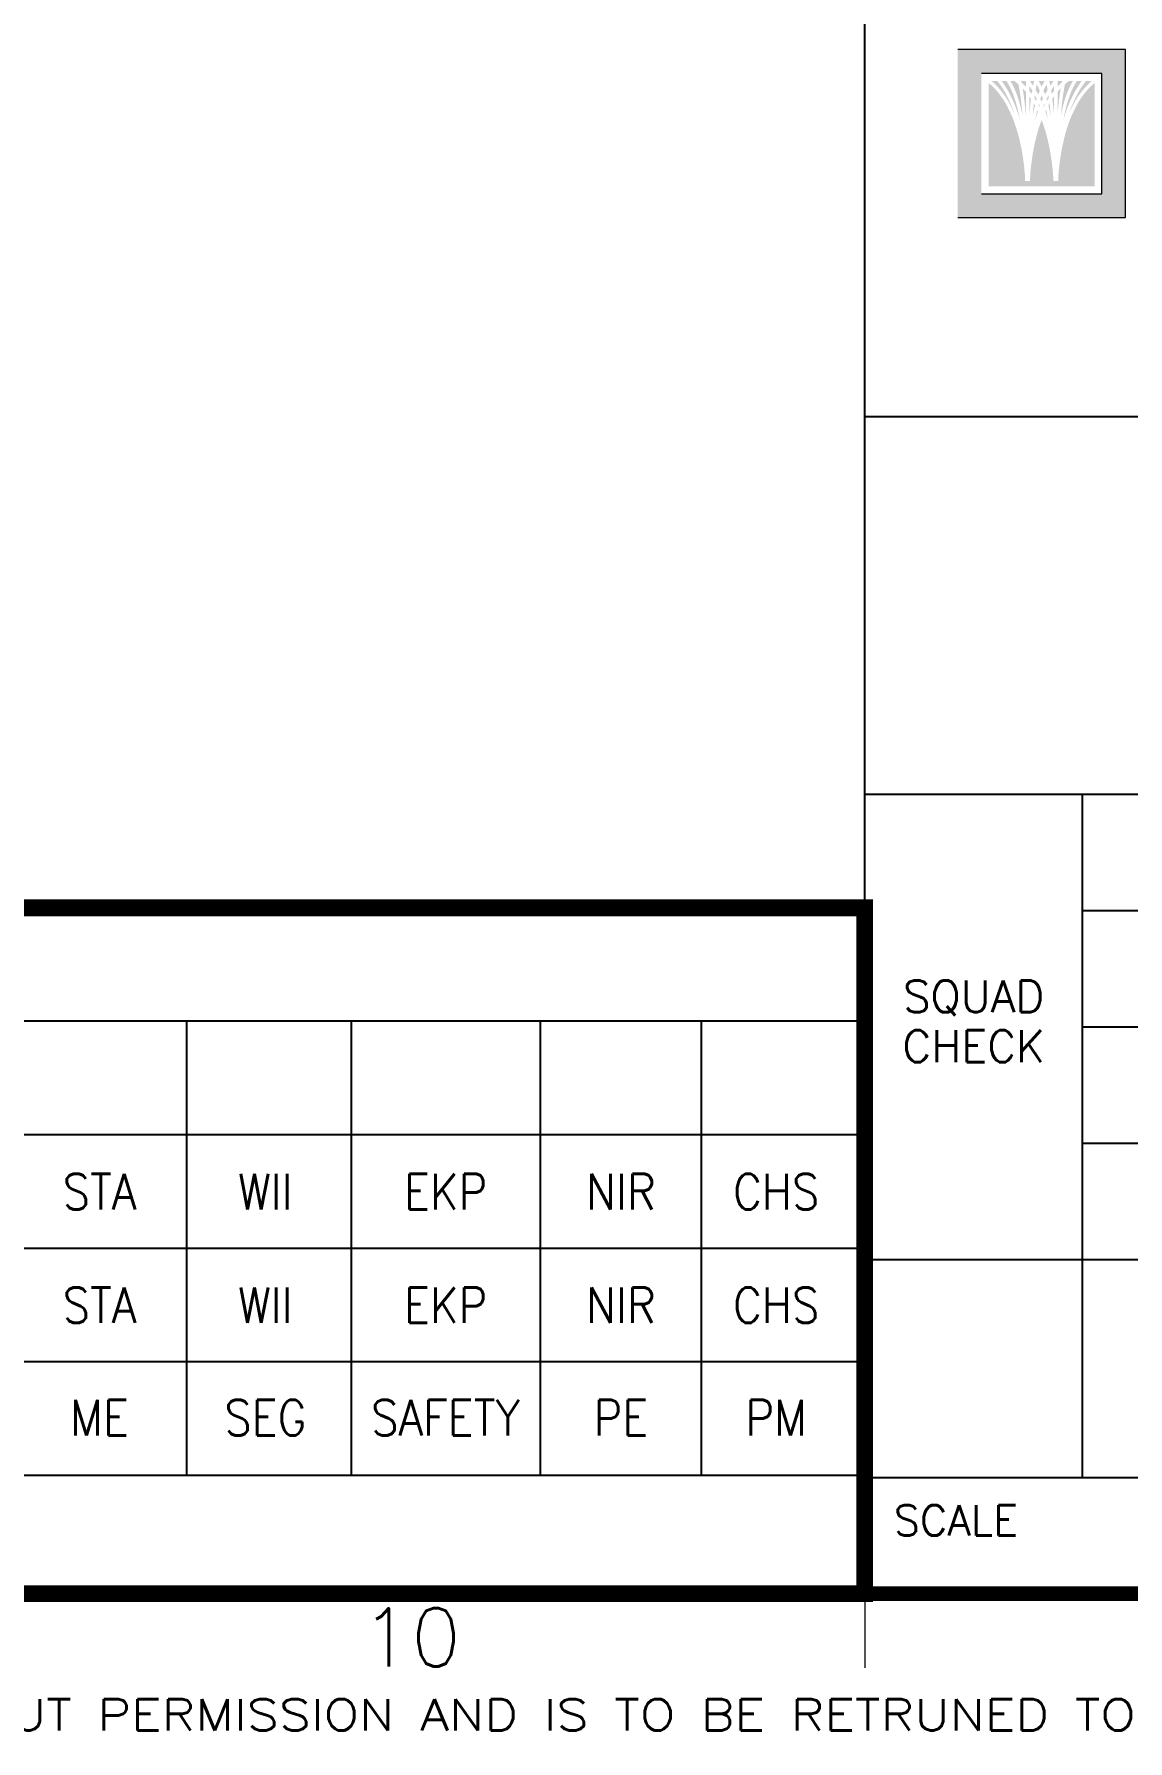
# Model space of a CAD drawing. Header units: millimetres. Extents: x 0 to 810, y -10 to 568.
# Drawn here: x 612.8 to 688.1, y -10.1 to 107.3 of the extents above; entities that cross this region are included whole.
import ezdxf
from ezdxf.enums import TextEntityAlignment as Align

# ---------------------------------------------------------------- set-up
doc = ezdxf.new("R2010")
doc.units = ezdxf.units.MM
for name, color, linetype in [('BORDER-10045', 6, 'Continuous'), ('DRAW', 7, 'Continuous'), ('DWGLMT', 6, 'Continuous'), ('TTBOX', 6, 'Continuous')]:
    doc.layers.add(name, color=color, linetype=linetype)
doc.layers.add('DIM', color=3, linetype='Continuous', lineweight=13)
doc.styles.add('ROMANS', font='romans.shx', dxfattribs={"height": 0.1})
doc.styles.add('S3', font='SIMPLEX')
doc.styles.get("Standard").update_dxf_attribs({"font": 'romans.shx'})

msp = doc.modelspace()

# ---------------------------------------------------------------- hatches: boundary and pattern name
at = {"linetype": 'Continuous', "lineweight": 0}
h = msp.add_hatch(color=1, dxfattribs=at)
h.paths.add_polyline_path([(676.4, 94.69), (676.4, 106.24), (687.95, 106.24), (687.95, 94.69)])
h.paths.add_polyline_path([(678.03, 96.32), (678.03, 104.6), (686.32, 104.6), (686.32, 96.32)], flags=16)
h = msp.add_hatch(color=7, dxfattribs=at)
h.paths.add_polyline_path([(682.87, 103.19), (682.83, 103.42), (682.98, 103.66), (683.03, 103.74), (683.03, 103.41), (682.92, 103.26)])
h.paths.add_polyline_path([(683.03, 101.74), (683.03, 101.79), (683, 102.08), (682.97, 102.37), (682.94, 102.65), (682.91, 102.86), (682.92, 102.87), (683.03, 103.03)])
h.paths.add_polyline_path([(678.53, 96.83), (678.53, 103.94), (678.7, 103.8), (678.92, 103.59), (679.12, 103.37), (679.31, 103.12), (679.49, 102.87), (679.66, 102.61), (679.81, 102.34), (679.95, 102.05), (680.08, 101.77), (680.21, 101.48), (680.31, 101.18), (680.41, 100.89), (680.5, 100.6), (680.59, 100.3), (680.66, 100.01), (680.72, 99.73), (680.78, 99.46), (680.83, 99.19), (680.87, 98.93), (680.91, 98.68), (680.94, 98.45), (680.97, 98.23), (680.99, 98.03), (681, 97.84), (681.02, 97.68), (681.03, 97.54), (681.03, 97.41), (681.04, 97.25), (681.04, 97.19), (681.07, 97.19), (681.07, 97.19), (681.18, 97.19), (681.23, 97.19), (681.35, 97.19), (681.35, 97.19), (681.37, 97.19), (681.38, 97.25), (681.38, 97.41), (681.39, 97.54), (681.4, 97.68), (681.41, 97.84), (681.43, 98.03), (681.45, 98.23), (681.48, 98.45), (681.51, 98.68), (681.54, 98.93), (681.59, 99.19), (681.64, 99.46), (681.69, 99.73), (681.76, 100.01), (681.83, 100.3), (681.91, 100.6), (682, 100.89), (682.1, 101.18), (682.18, 101.39), (682.26, 101.18), (682.35, 100.89), (682.45, 100.6), (682.53, 100.3), (682.6, 100.01), (682.66, 99.73), (682.72, 99.46), (682.77, 99.19), (682.81, 98.93), (682.85, 98.68), (682.88, 98.45), (682.91, 98.23), (682.93, 98.03), (682.95, 97.84), (682.96, 97.68), (682.97, 97.54), (682.98, 97.41), (682.98, 97.25), (682.98, 97.19), (683.01, 97.19), (683.01, 97.19), (683.12, 97.19), (683.18, 97.19), (683.29, 97.19), (683.29, 97.19), (683.32, 97.19), (683.32, 97.25), (683.32, 97.41), (683.33, 97.54), (683.34, 97.68), (683.35, 97.84), (683.37, 98.03), (683.39, 98.23), (683.42, 98.45), (683.45, 98.68), (683.49, 98.93), (683.53, 99.19), (683.58, 99.46), (683.64, 99.73), (683.7, 100.01), (683.77, 100.3), (683.85, 100.6), (683.94, 100.89), (684.04, 101.18), (684.15, 101.48), (684.27, 101.77), (684.41, 102.05), (684.55, 102.34), (684.7, 102.61), (684.87, 102.87), (685.04, 103.12), (685.24, 103.37), (685.44, 103.59), (685.66, 103.8), (685.82, 103.94), (685.82, 96.83)])
h.paths.add_polyline_path([(682.41, 103.14), (682.38, 103.23), (682.3, 103.41), (682.4, 103.62), (682.51, 103.83), (682.52, 103.85), (682.56, 103.63), (682.59, 103.46), (682.47, 103.25)])
h.paths.add_polyline_path([(684.06, 101.85), (684.12, 102.03), (684.23, 102.31), (684.35, 102.59), (684.48, 102.87), (684.61, 103.14), (684.76, 103.4), (684.92, 103.66), (685.09, 103.9), (685.24, 104.09), (685.64, 104.09), (685.5, 103.98), (685.28, 103.75), (685.06, 103.51), (684.86, 103.26), (684.67, 103), (684.5, 102.72), (684.34, 102.44), (684.2, 102.15), (684.06, 101.86)])
h.paths.add_polyline_path([(682.63, 101.4), (682.59, 101.52), (682.5, 101.81), (682.44, 101.99), (682.46, 102.05), (682.48, 102.09), (682.49, 102.07), (682.55, 101.78), (682.61, 101.49)])
h.paths.add_polyline_path([(683.67, 101.4), (683.69, 101.49), (683.75, 101.78), (683.81, 102.07), (683.88, 102.35), (683.96, 102.62), (684.05, 102.89), (684.14, 103.15), (684.23, 103.39), (684.34, 103.62), (684.45, 103.83), (684.57, 104.03), (684.61, 104.09), (684.95, 104.09), (684.9, 104.04), (684.73, 103.78), (684.56, 103.52), (684.41, 103.25), (684.27, 102.97), (684.14, 102.69), (684.01, 102.4), (683.9, 102.1), (683.8, 101.81), (683.71, 101.52)])
h.paths.add_polyline_path([(682.33, 102.29), (682.3, 102.35), (682.37, 102.51), (682.39, 102.43)])
h.paths.add_polyline_path([(683.49, 101.69), (683.5, 101.77), (683.53, 102.06), (683.56, 102.34), (683.59, 102.62), (683.62, 102.89), (683.66, 103.15), (683.7, 103.4), (683.74, 103.63), (683.78, 103.85), (683.78, 103.86), (683.95, 104), (684.08, 104.09), (684.34, 104.09), (684.25, 103.94), (684.13, 103.72), (684.02, 103.48), (683.92, 103.23), (683.83, 102.96), (683.74, 102.69), (683.66, 102.41), (683.59, 102.12), (683.52, 101.83)])
h.paths.add_polyline_path([(682.18, 102.65), (682.16, 102.69), (682.09, 102.85), (682.1, 102.89), (682.18, 103.1), (682.25, 102.89), (682.27, 102.85), (682.19, 102.69)])
h.paths.add_polyline_path([(683.27, 103.68), (683.27, 104.05), (683.3, 104.09), (683.6, 104.09), (683.58, 103.99), (683.56, 103.98), (683.33, 103.75)])
h.paths.add_polyline_path([(681.09, 101.74), (681.09, 101.79), (681.06, 102.08), (681.03, 102.37), (681, 102.65), (680.96, 102.92), (680.93, 103.19), (680.89, 103.44), (680.86, 103.59), (681.06, 103.37), (681.09, 103.33)])
h.paths.add_polyline_path([(682.77, 103.76), (682.74, 103.9), (682.7, 104.09), (683.01, 104.09), (682.96, 104.04), (682.79, 103.78)])
h.paths.add_polyline_path([(681.32, 101.74), (681.32, 103.03), (681.43, 102.87), (681.44, 102.86), (681.42, 102.65), (681.39, 102.37), (681.36, 102.08), (681.33, 101.79)])
h.paths.add_polyline_path([(682.18, 103.7), (682.17, 103.72), (682.05, 103.94), (681.96, 104.09), (682.4, 104.09), (682.3, 103.94), (682.19, 103.72)])
h.paths.add_polyline_path([(681.55, 101.69), (681.56, 101.77), (681.59, 102.06), (681.62, 102.34), (681.64, 102.54), (681.72, 102.4), (681.65, 102.12), (681.58, 101.83)])
h.paths.add_polyline_path([(681.59, 103.76), (681.57, 103.78), (681.4, 104.04), (681.35, 104.09), (681.66, 104.09), (681.62, 103.9)])
h.paths.add_polyline_path([(681.73, 101.4), (681.75, 101.49), (681.81, 101.78), (681.87, 102.07), (681.88, 102.09), (681.89, 102.05), (681.92, 101.99), (681.86, 101.81), (681.77, 101.52)])
h.paths.add_polyline_path([(681.09, 103.68), (681.02, 103.75), (680.8, 103.98), (680.78, 103.99), (680.76, 104.09), (681.06, 104.09), (681.09, 104.05)])
h.paths.add_polyline_path([(681.49, 103.19), (681.44, 103.26), (681.32, 103.41), (681.32, 103.74), (681.38, 103.66), (681.53, 103.42)])
h.paths.add_polyline_path([(680.87, 101.69), (680.84, 101.83), (680.77, 102.12), (680.7, 102.41), (680.62, 102.69), (680.53, 102.96), (680.44, 103.23), (680.34, 103.48), (680.23, 103.72), (680.11, 103.94), (680.02, 104.09), (680.28, 104.09), (680.41, 104), (680.57, 103.86), (680.58, 103.85), (680.62, 103.63), (680.66, 103.4), (680.7, 103.15), (680.74, 102.89), (680.77, 102.62), (680.8, 102.34), (680.83, 102.06), (680.86, 101.77)])
h.paths.add_polyline_path([(681.81, 102.71), (681.8, 102.72), (681.68, 102.91), (681.71, 103.09), (681.82, 102.87), (681.84, 102.83)])
h.paths.add_polyline_path([(680.69, 101.4), (680.65, 101.52), (680.56, 101.81), (680.46, 102.1), (680.35, 102.4), (680.22, 102.69), (680.09, 102.97), (679.95, 103.25), (679.8, 103.52), (679.63, 103.78), (679.46, 104.04), (679.41, 104.09), (679.74, 104.09), (679.79, 104.03), (679.91, 103.83), (680.02, 103.62), (680.12, 103.39), (680.22, 103.15), (680.31, 102.89), (680.4, 102.62), (680.47, 102.35), (680.55, 102.07), (680.61, 101.78), (680.67, 101.49)])
h.paths.add_polyline_path([(682.03, 102.29), (681.97, 102.43), (681.99, 102.51), (682.05, 102.35)])
h.paths.add_polyline_path([(680.3, 101.85), (680.3, 101.86), (680.16, 102.15), (680.02, 102.44), (679.86, 102.72), (679.69, 103), (679.5, 103.26), (679.3, 103.51), (679.08, 103.75), (678.85, 103.98), (678.71, 104.09), (679.12, 104.09), (679.27, 103.9), (679.44, 103.66), (679.6, 103.4), (679.75, 103.14), (679.88, 102.87), (680.01, 102.59), (680.13, 102.31), (680.24, 102.03)])
h.paths.add_polyline_path([(682.18, 101.99), (682.17, 102), (682.18, 102.03), (682.18, 102.03), (682.18, 102.03), (682.19, 102)])
h.paths.add_polyline_path([(682.81, 101.69), (682.78, 101.83), (682.71, 102.12), (682.64, 102.4), (682.72, 102.54), (682.74, 102.34), (682.77, 102.06), (682.8, 101.77)])
h.paths.add_polyline_path([(681.95, 103.14), (681.89, 103.25), (681.77, 103.46), (681.8, 103.63), (681.84, 103.85), (681.85, 103.83), (681.96, 103.62), (682.05, 103.41), (681.98, 103.23)])
h.paths.add_polyline_path([(682.55, 102.71), (682.52, 102.83), (682.53, 102.87), (682.65, 103.09), (682.67, 102.91), (682.56, 102.72)])
h.paths.add_polyline_path([(683.27, 101.74), (683.27, 103.33), (683.3, 103.37), (683.5, 103.59), (683.47, 103.44), (683.43, 103.19), (683.39, 102.92), (683.36, 102.65), (683.33, 102.37), (683.3, 102.08), (683.27, 101.79)])

# ---------------------------------------------------------------- linework, layer by layer
at = {"color": 1, "linetype": 'Continuous', "lineweight": 0}
for p, q in [((687.95, 106.24), (676.4, 106.24)), ((687.95, 94.69), (687.95, 106.24)), ((686.32, 104.6), (678.03, 104.6)), ((686.32, 96.32), (686.32, 104.6)), ((678.03, 96.32), (686.32, 96.32)), ((676.4, 94.69), (687.95, 94.69))]:
    msp.add_line(p, q, dxfattribs=at)
at = {"color": 6, "const_width": 1}
msp.add_lwpolyline([(0, 558), (805, 558), (805, 0), (0, 0), (0, 558)], dxfattribs=at)
at = {"layer": 'BORDER-10045'}
for p, q in [((670, 47.19), (462.85, 47.19)), ((670, 39.38), (462.85, 39.38)), ((623.33, 39.38), (623.33, 8.14)), ((634.65, 39.38), (634.65, 8.14)), ((647.67, 39.38), (647.67, 8.14)), ((658.74, 39.38), (658.74, 8.14)), ((670, 31.57), (462.85, 31.57)), ((670, 23.76), (462.85, 23.76)), ((670, 15.95), (462.85, 15.95)), ((670, 8.14), (462.85, 8.14))]:
    msp.add_line(p, q, dxfattribs=at)
at = {"layer": 'BORDER-10045', "const_width": 1.15}
msp.add_lwpolyline([(462.85, 47.19), (670, 47.19), (670, 0), (462.85, 0)], close=True, dxfattribs=at)
at = {"layer": 'DIM', "color": 7}
msp.add_line((670, 0), (670, -5.1), dxfattribs=at)
at = {"layer": 'DWGLMT', "color": 6}
msp.add_line((670, 0), (670, 197), dxfattribs=at)
at = {"layer": 'DWGLMT'}
msp.add_line((670, 81), (805, 81), dxfattribs=at)
at = {"layer": 'TTBOX', "color": 6}
for p, q in [((670, 55), (805, 55)), ((685, 8), (685, 55)), ((670, 23), (805, 23))]:
    msp.add_line(p, q, dxfattribs=at)
at = {"layer": 'TTBOX', "color": 7}
for p, q in [((685, 47), (805, 47)), ((685, 39), (805, 39)), ((685, 31), (805, 31))]:
    msp.add_line(p, q, dxfattribs=at)
at = {"layer": 'TTBOX'}
msp.add_line((670, 8), (805, 8), dxfattribs=at)

# ---------------------------------------------------------------- texts
at = {"style": 'ROMANS', "width": 1.026272}
msp.add_text("THIS DRAWING IS NOT TO BE REPRODUCED OR COPIED WITHOUT PERMISSION AND IS TO BE RETRUNED TO LG ENG'G WITH ANY COPIES (PARTIAL OR COMPLETE) ON DEMAND.", height=2.16, dxfattribs=at).set_placement((504.55, -9.41), (805.5, -9.41), align=Align.FIT)
at = {"layer": 'DIM', "color": 2, "style": 'S3'}
msp.add_text('10', height=4, dxfattribs=at).set_placement((638.78, -3), align=Align.MIDDLE)
at = {"layer": 'DRAW', "style": 'ROMANS', "width": 0.9}
for s, p in [('STA', (617.34, 27.66)), ('WII', (628.75, 27.66)), ('EKP', (641.16, 27.66)), ('NIR', (653.22, 27.66)), ('CHS', (663.91, 27.66)), ('STA', (617.34, 19.85)), ('WII', (628.75, 19.85)), ('EKP', (641.16, 19.85)), ('NIR', (653.22, 19.85)), ('CHS', (663.91, 19.85))]:
    msp.add_text(s, height=2.441, dxfattribs=at).set_placement(p, align=Align.MIDDLE_CENTER)
for s, p in [('ME', (617.34, 12.11)), ('SEG', (628.75, 12.11)), ('SAFETY', (641.16, 12.11)), ('PE', (653.22, 12.11)), ('PM', (663.91, 12.11))]:
    msp.add_text(s, height=2.441, dxfattribs=at).set_placement(p, align=Align.MIDDLE)
at = {"layer": 'TTBOX', "color": 7}
for s, p in [('SQUAD', (677.5, 40)), ('CHECK', (677.5, 36.57))]:
    msp.add_text(s, height=2.2, dxfattribs=at).set_placement(p, align=Align.CENTER)
msp.add_text('SCALE', height=2.1, dxfattribs=at).set_placement((672, 4))

doc.saveas('drawing.dxf')
